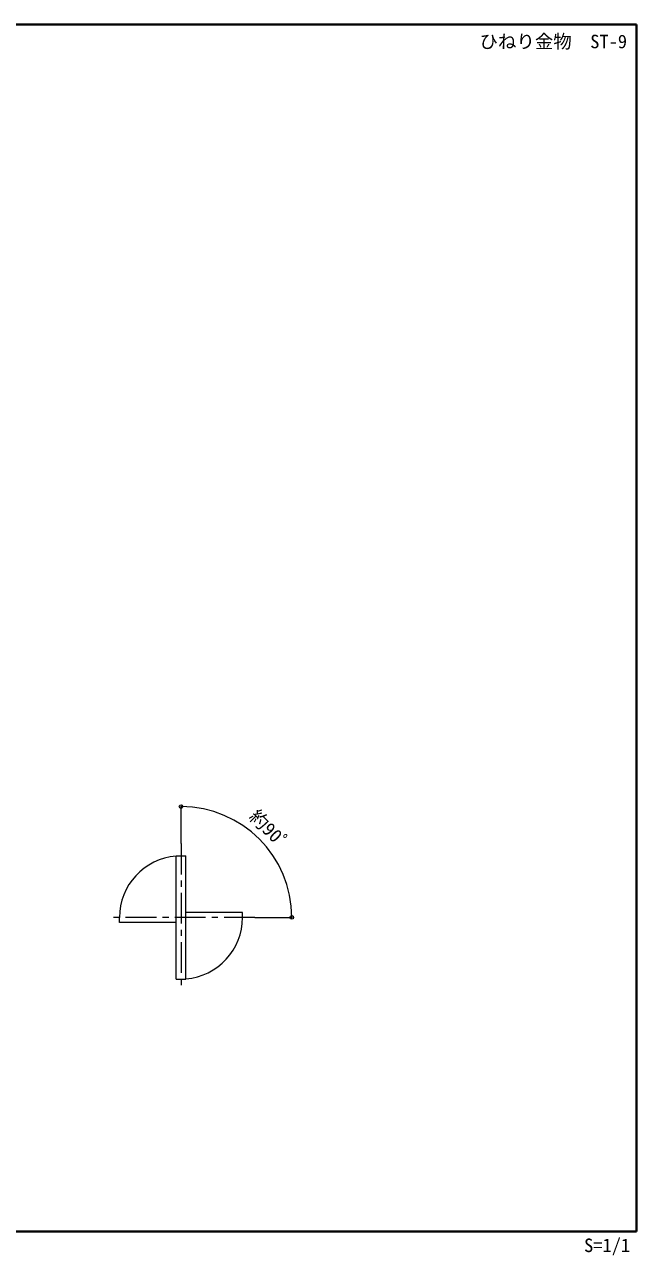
# Model space of a CAD drawing. Units: millimetres at full size, sheet at 1:1; details may follow other scales. Extents: x -129 to 129, y -102 to 98.
# Drawn here: x 29.6 to 129, y -101.9 to 98 of the extents above; entities that cross this region are included whole.
import ezdxf
from ezdxf.enums import TextEntityAlignment as Align

# ---------------------------------------------------------------- set-up
doc = ezdxf.new("R2010")
doc.units = ezdxf.units.MM
doc.header["$PDMODE"] = 32
doc.header["$PDSIZE"] = 0.6
doc.linetypes.add('CHAIN1', pattern=[8, 5, -1, 1, -1])
for name, color, linetype, lineweight in [('1-0_1-0', 3, 'Continuous', 9), ('1-F_1-F', 7, 'Continuous', 5), ('F-0', 6, 'Continuous', 40)]:
    doc.layers.add(name, color=color, linetype=linetype, lineweight=lineweight)
doc.layers.add('F-E', color=7, linetype='Continuous')
doc.styles.add('ＭＳ ゴシック', font='')
doc.styles.get('ＭＳ ゴシック').set_extended_font_data('MS Gothic')

msp = doc.modelspace()

# ---------------------------------------------------------------- linework, layer by layer
at = {"layer": '1-0_1-0', "color": 7, "linetype": 'CHAIN1', "lineweight": 5}
for p, q in [((55, -35), (55, -59)), ((67, -47), (43, -47))]:
    msp.add_line(p, q, dxfattribs=at)
at = {"layer": '1-0_1-0'}
for p, q in [((54.2, -57), (54.2, -37)), ((54.2, -37), (55.8, -37)), ((55.8, -57), (55.8, -37)), ((45, -47.8), (45, -47)), ((54.2, -47.8), (45, -47.8)), ((65, -46.2), (55.8, -46.2)), ((65, -47), (65, -46.2)), ((54.2, -57), (55.8, -57))]:
    msp.add_line(p, q, dxfattribs=at)
for start, end in [(94.58857, 180), (274.58857, 0)]:
    msp.add_arc((55, -47), 10, start, end, dxfattribs=at)
at = {"layer": '1-F_1-F'}
for p, q in [((55, -35), (55, -29)), ((67, -47), (73, -47))]:
    msp.add_line(p, q, dxfattribs=at)
msp.add_arc((55, -47), 18, 0, 90, dxfattribs=at)
for p in [(55, -29), (73, -47)]:
    msp.add_point(p, dxfattribs=at)
at = {"layer": 'F-0'}
for p, q in [((-129, 98), (129, 98)), ((129, 98), (129, -98)), ((-129, -98), (129, -98))]:
    msp.add_line(p, q, dxfattribs=at)

# ---------------------------------------------------------------- texts
at = {"layer": '1-F_1-F', "style": 'ＭＳ ゴシック'}
msp.add_text('約90ﾟ', height=2.199, rotation=315, dxfattribs=at).set_placement((65.43, -31.267), align=Align.BOTTOM_LEFT)
at = {"layer": 'F-0', "color": 7, "style": 'ＭＳ ゴシック'}
msp.add_text('S=1/1', height=2.199, dxfattribs=at).set_placement((120.5, -102), align=Align.BOTTOM_LEFT)
at = {"layer": 'F-E', "style": 'ＭＳ ゴシック'}
msp.add_text('ひねり金物\u3000ST-9', height=2.199, dxfattribs=at).set_placement((103.5, 93.5), align=Align.BOTTOM_LEFT)

doc.saveas('drawing.dxf')
